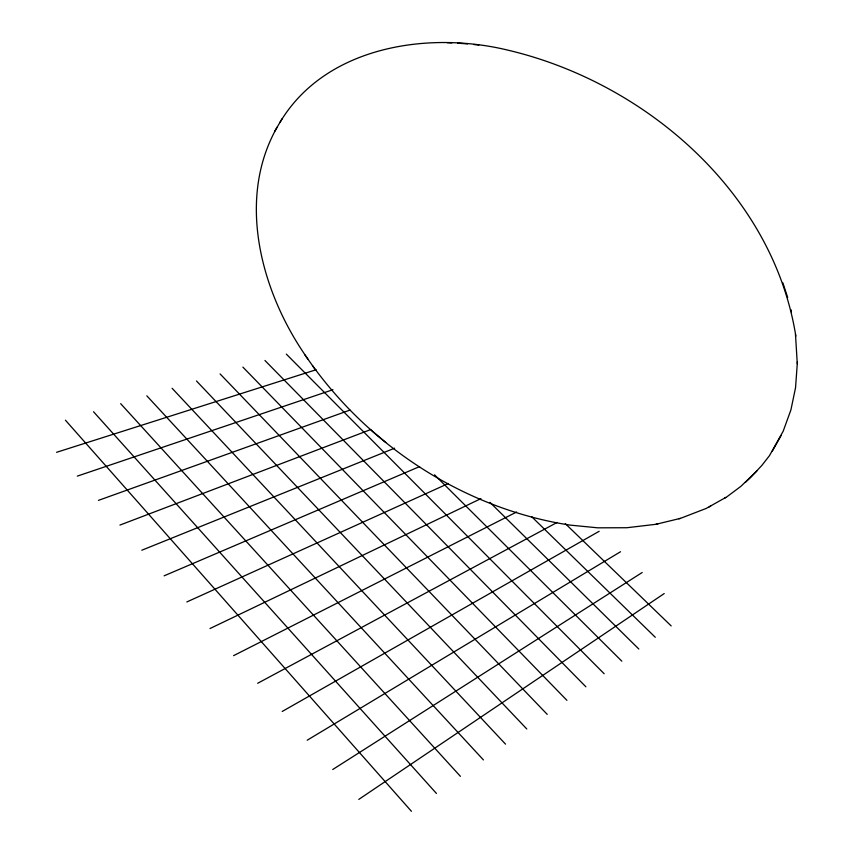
<?xml version="1.0" encoding="UTF-8"?>
<svg xmlns="http://www.w3.org/2000/svg" width="854" height="854" viewBox="0 0 854 854"><rect width="100%" height="100%" fill="white"/><g stroke="black" fill="none" stroke-linecap="round" stroke-linejoin="round"><path stroke-width="1.28" d="M797.284 363.751L795.469 334.117M797.422 361.69L795.544 387.705L790.921 409.867L783.193 431.174L769.486 455.63L761.896 465.377L751.221 476.82M277.155 127.161C238.426 195.214 258.655 280.913 297.929 344.002C357.463 438.977 458.876 507.938 569.949 525.093L597.8 527.825L626.889 527.729L655.957 524.303L680.457 518.367L706.269 508.408L726.797 496.868L740.813 486.406L756.868 471.002M772.229 451.318L781.154 435.444M280.08 122.197C325.374 46.5 427.598 30.797 507.169 49.98C644.77 82.059 772.977 192.396 795.843 336.156M274.742 131.27L282.076 118.791M750.655 477.418L745.275 482.467M358.765 799.408L664.209 593.562M332.729 769.507L642.208 572.5M307.216 740.204L620.527 551.748M282.194 711.467L599.166 531.295M709.204 506.881L710.731 506.016M724.79 498.042L725.783 497.476M257.662 683.285L557.032 522.488M233.601 655.648L516.649 511.994M209.999 628.533L480.941 498.619M186.845 601.942L448.393 483.481M164.117 575.831L419.624 466.572M141.817 550.222L394.612 448.179M119.923 525.071L371.01 429.466M98.423 500.38L350.033 410.069M77.308 476.126L332.932 389.712M56.577 452.31L316.161 369.729M655.957 524.303L657.986 523.812M678.887 518.752L680.457 518.367M447.112 42.7L451.851 42.924M457.776 43.18L467.554 43.917M473.863 44.525L478.87 45.038M371.821 430.758L385.773 442.457M565.284 523.619L671.191 625.929M531.626 516.659L655.285 637.276M489.929 502.344L638.835 649.019M434.547 474.835L621.808 661.167M286.314 354.111L604.173 673.753M264.953 360.505L585.887 686.808M242.888 367.103L566.917 700.333M220.086 373.924L547.233 714.382M196.495 380.98L526.79 728.974M172.102 388.282L505.536 744.144M146.835 395.829L483.428 759.921M120.67 403.664L460.413 776.339M93.545 411.767L436.437 793.451M65.416 420.189L411.425 811.3M304.942 354.922L307.835 359.043M312.447 365.597L315.329 369.707M787.698 297.534L782.883 282.898M790.996 309.724L791.434 312.126"/></g></svg>
